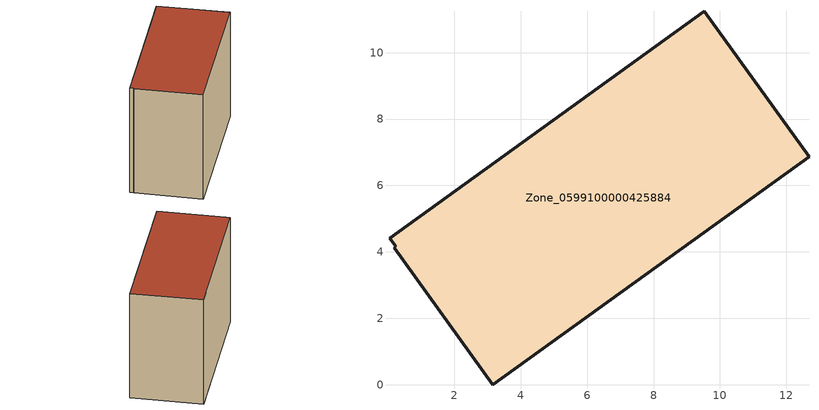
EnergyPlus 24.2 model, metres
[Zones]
Zone_0599100000425884
 floor ground (C_G): 0.18,4.12 0.24,4.16 0.05,4.42 9.53,11.24 12.68,6.86 3.16,0 z0
 wall outside (C_F): 3.16,0 12.68,6.86 9.53,11.24 0.05,4.42 0.24,4.16 0.18,4.12 3.16,0 z0:8.73
 roof outside (C_R): 0.24,4.16 0.18,4.12 3.16,0 12.68,6.86 9.53,11.24 0.05,4.42 z8.73
[BUILDING]
Pand.0599100000425884: North Axis=0; Terrain=City; Loads Convergence Tolerance Value=0.04; Temperature Convergence Tolerance Value=0.4; Solar Distribution=FullExterior; Maximum Number of Warmup Days=25; Minimum Number of Warmup Days=1
[Site:Location]
Rotterdam.The.Hague.AP_ZH_NLD Design_Conditions: Latitude=51.96; Longitude=4.45; Time Zone=1; Elevation=-4.5
[SITE:GROUNDTEMPERATURE:BUILDINGSURFACE]
18, 18, 18, 18, 18, 18, 18, 18, 18, 18, 18, 18
[MATERIAL] Thermal Absorptance=0.9; Solar Absorptance=0.7; Visible Absorptance=0.7
Name | Roughness | Thickness | Conductivity | Density | Specific Heat
G.TI.2006-2014 | MediumSmooth | 0.15 | 0.06 | 540 | 1210
F.TI.2006-2014 | Rough | 0.3 | 0.12 | 1920 | 840
R.TI.2006-2014 | MediumRough | 0.2 | 0.08 | 1500 | 1000
[CONSTRUCTION]
C_G: G.TI.2006-2014
C_F: F.TI.2006-2014
C_R: R.TI.2006-2014
[ZONE]
Zone_0599100000425884: Type=1; Multiplier=1; Ceiling Height=Autocalculate; Volume=Autocalculate; Floor Area=autocalculate; Part of Total Floor Area=Yes
[ZONEINFILTRATION:DESIGNFLOWRATE]
Infil_Zone_0599100000425884: Zone or ZoneList or Space or SpaceList=Zone_0599100000425884; Schedule=AlwaysOn; Design Flow Rate Calculation Method=Flow/Area; Flow Rate per Floor Area=0.0015; Constant Term Coefficient=1; Temperature Term Coefficient=0; Velocity Term Coefficient=0; Velocity Squared Term Coefficient=0
[HVACTEMPLATE:ZONE:IDEALLOADSAIRSYSTEM]
Zone_0599100000425884: Maximum Heating Supply Air Temperature=50; Minimum Cooling Supply Air Temperature=13; Maximum Heating Supply Air Humidity Ratio=0.0156; Minimum Cooling Supply Air Humidity Ratio=0.0077; Heating Limit=NoLimit; Cooling Limit=NoLimit; Dehumidification Control Type=ConstantSensibleHeatRatio; Cooling Sensible Heat Ratio=0.7; Dehumidification Setpoint=60; Humidification Control Type=None; Humidification Setpoint=30; Outdoor Air Method=None; Outdoor Air Flow Rate per Person=0.00944; Outdoor Air Flow Rate per Zone Floor Area=0; Outdoor Air Flow Rate per Zone=0; Demand Controlled Ventilation Type=None; Outdoor Air Economizer Type=NoEconomizer; Heat Recovery Type=None; Sensible Heat Recovery Effectiveness=0.7; Latent Heat Recovery Effectiveness=0.65
[ZONECONTROL:THERMOSTAT]
ThermostatControl_Zone_0599100000425884: Zone or ZoneList=Zone_0599100000425884; Control Type Schedule=DualSetpointControlType; Control 1=Thermostat_Zone_0599100000425884; Temperature Difference Between Cutout And Setpoint=0
[THERMOSTATSETPOINT:DUALSETPOINT]
Thermostat_Zone_0599100000425884: Heating Setpoint Temperature Schedule=HeatingSetpoint_Zone_0599100000425884; Cooling Setpoint Temperature Schedule=CoolingSetpoint_Zone_0599100000425884
[SCHEDULE:COMPACT]
HeatingSetpoint_Zone_0599100000425884: Through: 12/31, For: AllDays, Until: 24:00, 21
CoolingSetpoint_Zone_0599100000425884: Through: 12/31, For: AllDays, Until: 24:00, 24
DualSetpointControlType: Through: 12/31, For: AllDays, Until: 24:00, 4
AlwaysOn: Through: 12/31, For: AllDays, Until: 24:00, 1
